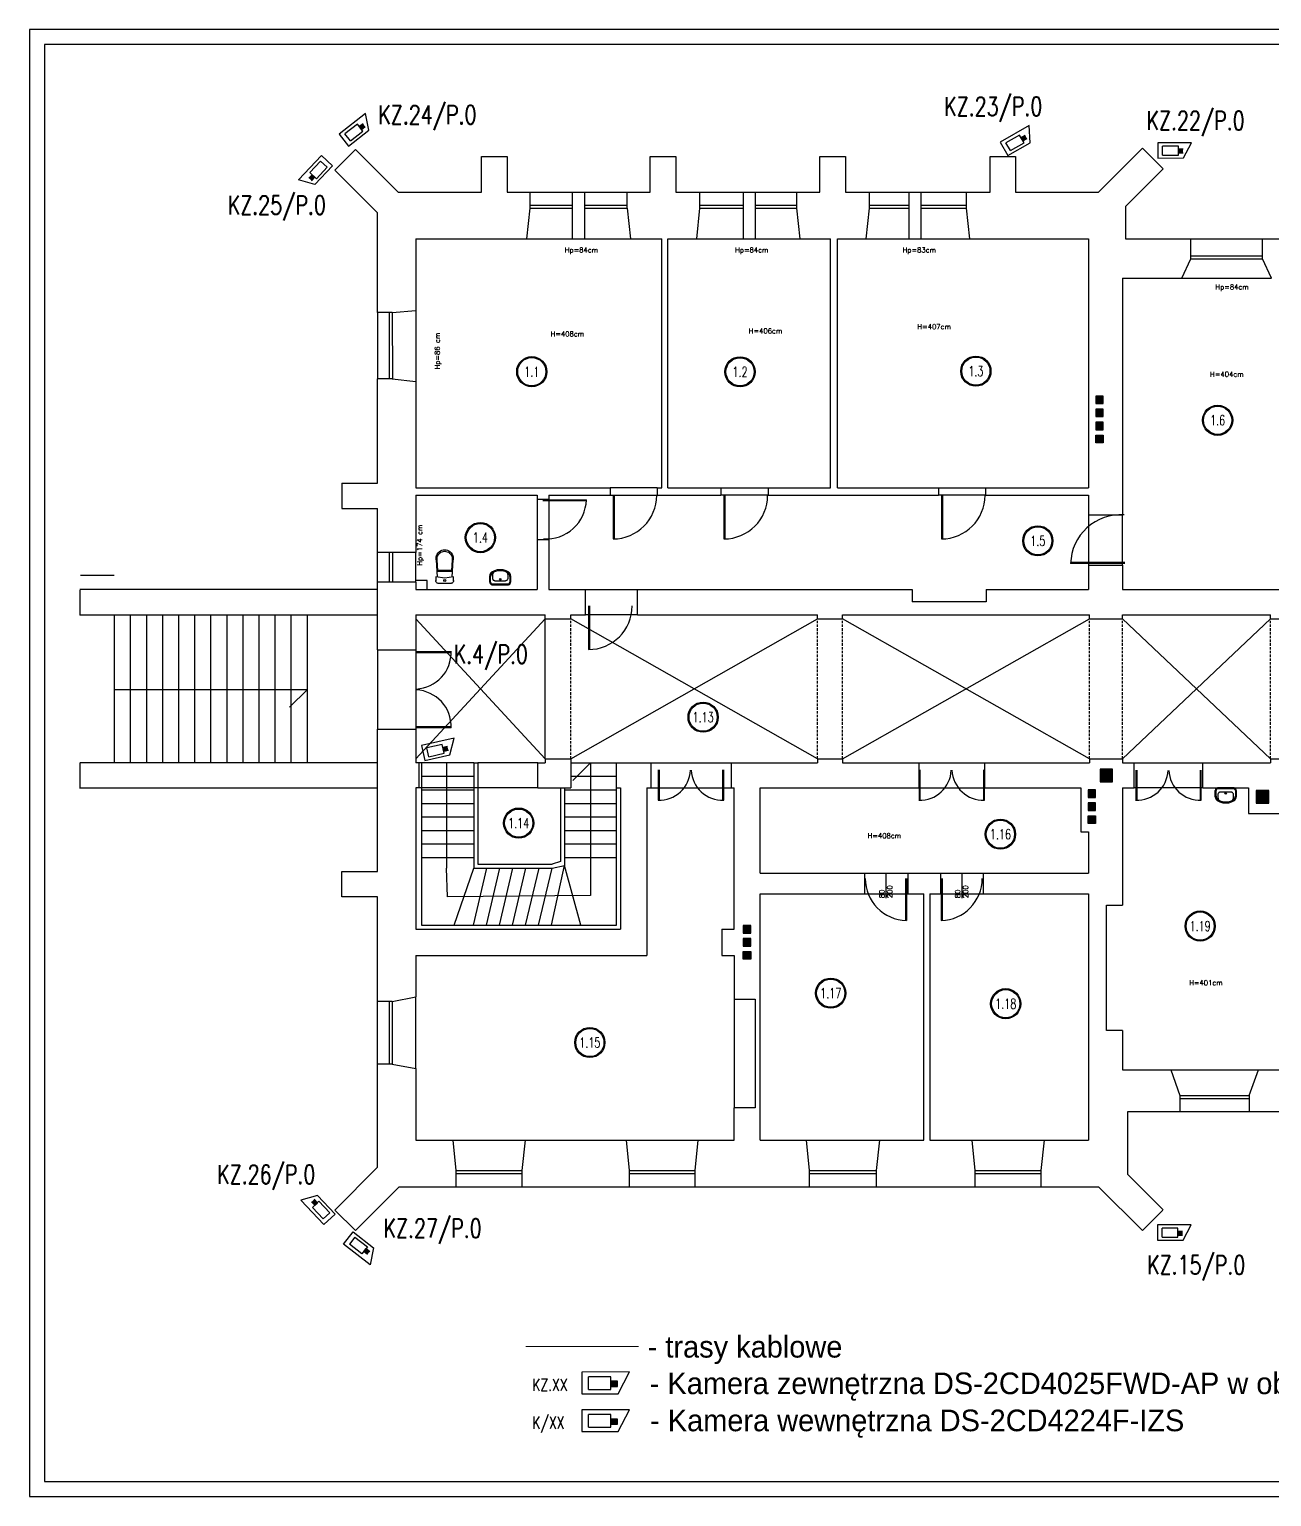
# Model space of a CAD drawing. Header units: millimetres. Extents: x 1324 to 4111, y 907 to 64537.
# Drawn here: x 1326 to 1573.5, y 1545.8 to 1838.2 of the extents above; entities that cross this region are included whole.
import ezdxf
from ezdxf.enums import TextEntityAlignment as Align

# ---------------------------------------------------------------- set-up
doc = ezdxf.new("R2010")
doc.units = ezdxf.units.MM
doc.linetypes.add('DASHED', pattern=[0.75, 0.5, -0.25])
doc.linetypes.add('LINETYPE_0', pattern=[0])
for name, color, linetype in [('_______CCTV', 7, 'Continuous'), ('ELKOS', 5, 'Continuous'), ('podkład', 8, 'Continuous'), ('RJ45', 4, 'Continuous'), ('TABELKI', 7, 'Continuous')]:
    doc.layers.add(name, color=color, linetype=linetype)
doc.styles.add('OPIS_CIENKI', font='romans.shx', dxfattribs={"width": 0.75, "height": 2})
doc.styles.add('ROMAND', font='romand')

msp = doc.modelspace()

# ---------------------------------------------------------------- hatches: boundary and pattern name
at = {"layer": '_______CCTV'}
for points in [[(1391.73, 1818.82), (1392.48, 1819.39), (1392.93, 1818.82), (1392.18, 1818.24)], [(1523.58, 1816.61), (1524.4, 1817.08), (1524.76, 1816.44), (1523.95, 1815.97)], [(1554.9, 1814.31), (1555.84, 1814.31), (1555.84, 1813.58), (1554.9, 1813.58)], [(1382.35, 1809.23), (1381.71, 1808.54), (1382.25, 1808.04), (1382.89, 1808.73)], [(1408.4, 1695.07), (1409.31, 1695.28), (1409.48, 1694.56), (1408.56, 1694.36)], [(1382.86, 1603.86), (1382.22, 1604.54), (1382.76, 1605.04), (1383.4, 1604.36)], [(1554.81, 1598.63), (1555.75, 1598.63), (1555.75, 1597.89), (1554.81, 1597.89)], [(1392.64, 1594.64), (1393.38, 1594.06), (1393.83, 1594.64), (1393.09, 1595.22)], [(1441.83, 1568.76), (1443.17, 1568.76), (1443.17, 1567.72), (1441.84, 1567.72)], [(1441.83, 1561.24), (1443.17, 1561.24), (1443.17, 1560.2), (1441.84, 1560.2)]]:
    msp.add_hatch(color=256, dxfattribs=at).paths.add_polyline_path(points)
at = {"layer": 'podkład'}
for points in [[(1539.94, 1765.13), (1538.44, 1765.13), (1538.44, 1763.63), (1539.94, 1763.63)], [(1539.94, 1762.53), (1538.44, 1762.53), (1538.44, 1761.03), (1539.94, 1761.03)], [(1539.94, 1759.92), (1538.44, 1759.92), (1538.44, 1758.42), (1539.94, 1758.42)], [(1539.94, 1755.82), (1539.94, 1757.32), (1538.44, 1757.32), (1538.44, 1755.82)], [(1541.8, 1690.75), (1539.3, 1690.75), (1539.3, 1688.25), (1541.8, 1688.25)], [(1538.42, 1686.63), (1536.92, 1686.63), (1536.92, 1685.13), (1538.42, 1685.13)], [(1572.91, 1686.51), (1570.41, 1686.51), (1570.41, 1684.01), (1572.91, 1684.01)], [(1538.42, 1684.03), (1536.92, 1684.03), (1536.92, 1682.53), (1538.42, 1682.53)], [(1538.42, 1679.93), (1538.42, 1681.43), (1536.92, 1681.43), (1536.92, 1679.93)], [(1469.74, 1659.6), (1468.24, 1659.6), (1468.24, 1658.1), (1469.74, 1658.1)], [(1469.74, 1657), (1468.24, 1657), (1468.24, 1655.5), (1469.74, 1655.5)], [(1469.74, 1652.89), (1469.74, 1654.39), (1468.24, 1654.39), (1468.24, 1652.89)]]:
    msp.add_hatch(color=8, dxfattribs=at).paths.add_polyline_path(points)

# ---------------------------------------------------------------- linework, layer by layer
at = {"layer": '_______CCTV', "color": 6}
for p, q in [((1392.99, 1821.46), (1387.71, 1817.34)), ((1393.63, 1818.09), (1392.99, 1821.46)), ((1525.19, 1819.05), (1519.39, 1815.7)), ((1525.36, 1815.62), (1525.19, 1819.05)), ((1387.71, 1817.34), (1389.58, 1814.94)), ((1389.58, 1814.94), (1393.63, 1818.09)), ((1519.39, 1815.7), (1520.92, 1813.06)), ((1520.92, 1813.06), (1525.36, 1815.62)), ((1557.52, 1815.62), (1550.82, 1815.61)), ((1550.82, 1815.61), (1550.82, 1812.56)), ((1555.95, 1812.57), (1557.52, 1815.62)), ((1379.61, 1808.21), (1384.18, 1813.1)), ((1386.41, 1811.02), (1382.91, 1807.28)), ((1384.18, 1813.1), (1386.41, 1811.02)), ((1550.82, 1812.56), (1555.95, 1812.57)), ((1382.91, 1807.28), (1379.61, 1808.21)), ((1410.66, 1696.92), (1404.13, 1695.45)), ((1409.8, 1693.6), (1410.66, 1696.92)), ((1404.13, 1695.45), (1404.8, 1692.47)), ((1404.8, 1692.47), (1409.8, 1693.6)), ((1383.42, 1605.81), (1380.12, 1604.87)), ((1386.92, 1602.06), (1383.42, 1605.81)), ((1380.12, 1604.87), (1384.69, 1599.98)), ((1384.69, 1599.98), (1386.92, 1602.06)), ((1557.43, 1599.94), (1550.73, 1599.93)), ((1550.73, 1599.93), (1550.73, 1596.88)), ((1555.86, 1596.89), (1557.43, 1599.94)), ((1388.62, 1596.11), (1390.49, 1598.52)), ((1390.49, 1598.52), (1394.54, 1595.37)), ((1550.73, 1596.88), (1555.86, 1596.89)), ((1393.9, 1592), (1388.62, 1596.11)), ((1394.54, 1595.37), (1393.9, 1592)), ((1445.54, 1570.62), (1436.05, 1570.61)), ((1436.05, 1570.61), (1436.05, 1566.28)), ((1443.32, 1566.29), (1445.54, 1570.62)), ((1436.05, 1566.28), (1443.32, 1566.29)), ((1445.54, 1563.1), (1436.05, 1563.09)), ((1436.05, 1563.09), (1436.05, 1558.76)), ((1443.32, 1558.78), (1445.54, 1563.1)), ((1436.05, 1558.76), (1443.32, 1558.78))]:
    msp.add_line(p, q, dxfattribs=at)
at = {"layer": '_______CCTV'}
for p, q in [((1391.35, 1819.31), (1388.87, 1817.38)), ((1392.44, 1817.91), (1391.35, 1819.31)), ((1392.48, 1819.39), (1391.73, 1818.82)), ((1389.96, 1815.98), (1388.87, 1817.38)), ((1389.96, 1815.98), (1392.44, 1817.91)), ((1391.73, 1818.82), (1392.18, 1818.24)), ((1392.18, 1818.24), (1392.93, 1818.82)), ((1523.27, 1817.15), (1520.55, 1815.58)), ((1524.16, 1815.61), (1523.27, 1817.15)), ((1524.4, 1817.08), (1523.58, 1816.61)), ((1523.58, 1816.61), (1523.95, 1815.97)), ((1523.95, 1815.97), (1524.76, 1816.44)), ((1521.44, 1814.04), (1520.55, 1815.58)), ((1521.44, 1814.04), (1524.16, 1815.61)), ((1554.9, 1814.94), (1551.76, 1814.93)), ((1551.76, 1813.15), (1551.76, 1814.93)), ((1551.76, 1813.15), (1554.9, 1813.16)), ((1554.9, 1813.16), (1554.9, 1814.94)), ((1554.9, 1814.31), (1554.9, 1813.58)), ((1555.84, 1814.31), (1554.9, 1814.31)), ((1554.9, 1813.58), (1555.84, 1813.58)), ((1381.9, 1809.66), (1384.04, 1811.95)), ((1385.34, 1810.74), (1383.2, 1808.44)), ((1385.34, 1810.74), (1384.04, 1811.95)), ((1381.71, 1808.54), (1382.35, 1809.23)), ((1383.2, 1808.44), (1381.9, 1809.66)), ((1382.89, 1808.73), (1382.25, 1808.04)), ((1382.35, 1809.23), (1382.89, 1808.73)), ((1408.26, 1695.68), (1405.2, 1694.99)), ((1405.59, 1693.25), (1405.2, 1694.99)), ((1405.59, 1693.25), (1408.65, 1693.95)), ((1408.65, 1693.95), (1408.26, 1695.68)), ((1409.31, 1695.28), (1408.4, 1695.07)), ((1408.4, 1695.07), (1408.56, 1694.36)), ((1408.56, 1694.36), (1409.48, 1694.56)), ((1382.22, 1604.54), (1382.86, 1603.86)), ((1383.71, 1604.64), (1382.41, 1603.43)), ((1382.41, 1603.43), (1384.55, 1601.13)), ((1383.4, 1604.36), (1382.76, 1605.04)), ((1382.86, 1603.86), (1383.4, 1604.36)), ((1385.85, 1602.35), (1383.71, 1604.64)), ((1385.85, 1602.35), (1384.55, 1601.13)), ((1390.87, 1597.48), (1389.78, 1596.07)), ((1390.87, 1597.48), (1393.35, 1595.55)), ((1554.81, 1599.25), (1551.67, 1599.25)), ((1551.67, 1597.47), (1551.67, 1599.25)), ((1551.67, 1597.47), (1554.81, 1597.47)), ((1554.81, 1597.47), (1554.81, 1599.25)), ((1554.81, 1598.63), (1554.81, 1597.89)), ((1555.75, 1598.63), (1554.81, 1598.63)), ((1554.81, 1597.89), (1555.75, 1597.89)), ((1392.26, 1594.14), (1389.78, 1596.07)), ((1393.35, 1595.55), (1392.26, 1594.14)), ((1392.64, 1594.64), (1393.09, 1595.22)), ((1393.38, 1594.06), (1392.64, 1594.64)), ((1393.09, 1595.22), (1393.83, 1594.64)), ((1441.83, 1569.65), (1437.38, 1569.64)), ((1437.39, 1567.12), (1437.38, 1569.64)), ((1441.84, 1567.13), (1441.83, 1569.65)), ((1441.83, 1568.76), (1441.84, 1567.72)), ((1443.17, 1568.76), (1441.83, 1568.76)), ((1441.84, 1567.72), (1443.17, 1567.72)), ((1443.17, 1567.72), (1443.17, 1568.76)), ((1437.39, 1567.12), (1441.84, 1567.13)), ((1441.83, 1562.13), (1437.38, 1562.12)), ((1437.39, 1559.6), (1437.38, 1562.12)), ((1441.84, 1559.61), (1441.83, 1562.13)), ((1437.39, 1559.6), (1441.84, 1559.61)), ((1441.83, 1561.24), (1441.84, 1560.2)), ((1443.17, 1561.24), (1441.83, 1561.24)), ((1441.84, 1560.2), (1443.17, 1560.2)), ((1443.17, 1560.2), (1443.17, 1561.24))]:
    msp.add_line(p, q, dxfattribs=at)
at = {"layer": 'DEFPOINTS', "color": 7}
for p, q in [((1326.01, 1838.21), (1326.01, 1545.77)), ((1982.01, 1838.21), (1326.01, 1838.21)), ((1326.01, 1545.77), (1982.01, 1545.77))]:
    msp.add_line(p, q, dxfattribs=at)
at = {"layer": 'podkład', "color": 8}
for p, q in [((1386.85, 1810.17), (1390.95, 1814.27)), ((1390.95, 1814.27), (1399.48, 1805.75)), ((1539, 1805.75), (1547.75, 1814.5)), ((1547.75, 1814.5), (1551.86, 1810.4)), ((1416.09, 1805.75), (1416.09, 1812.84)), ((1416.09, 1812.84), (1421.19, 1812.84)), ((1421.19, 1812.84), (1421.19, 1805.75)), ((1449.69, 1805.75), (1449.69, 1812.84)), ((1449.69, 1812.84), (1454.79, 1812.84)), ((1454.79, 1812.84), (1454.79, 1805.75)), ((1483.49, 1805.75), (1483.49, 1812.84)), ((1483.49, 1812.84), (1488.59, 1812.84)), ((1488.59, 1812.84), (1488.59, 1805.75)), ((1517.39, 1805.75), (1517.39, 1812.84)), ((1517.39, 1812.84), (1522.49, 1812.84)), ((1522.49, 1812.84), (1522.49, 1805.75)), ((1551.86, 1810.4), (1544.39, 1802.93)), ((1395.39, 1801.64), (1386.85, 1810.17)), ((1399.48, 1805.75), (1416.09, 1805.75)), ((1421.19, 1805.75), (1425.77, 1805.75)), ((1425.77, 1802.55), (1425.77, 1805.75)), ((1425.77, 1805.75), (1434.24, 1805.75)), ((1434.24, 1796.45), (1434.24, 1805.75)), ((1434.24, 1805.75), (1436.64, 1805.75)), ((1436.64, 1796.45), (1436.64, 1805.75)), ((1436.64, 1805.75), (1445.09, 1805.75)), ((1445.09, 1805.75), (1449.69, 1805.75)), ((1445.09, 1802.55), (1445.09, 1805.75)), ((1454.79, 1805.75), (1459.59, 1805.75)), ((1459.59, 1802.55), (1459.59, 1805.75)), ((1459.59, 1805.75), (1468.29, 1805.75)), ((1468.29, 1796.45), (1468.29, 1805.75)), ((1468.29, 1805.75), (1470.69, 1805.75)), ((1470.69, 1796.45), (1470.69, 1805.75)), ((1470.69, 1805.75), (1478.89, 1805.75)), ((1478.89, 1805.75), (1483.49, 1805.75)), ((1478.89, 1802.55), (1478.89, 1805.75)), ((1488.59, 1805.75), (1493.39, 1805.75)), ((1493.39, 1802.55), (1493.39, 1805.75)), ((1493.39, 1805.75), (1501.25, 1805.75)), ((1501.25, 1796.45), (1501.25, 1805.75)), ((1501.25, 1805.75), (1503.65, 1805.75)), ((1503.65, 1796.45), (1503.65, 1805.75)), ((1503.65, 1805.75), (1512.69, 1805.75)), ((1512.69, 1805.75), (1517.39, 1805.75)), ((1512.69, 1802.55), (1512.69, 1805.75)), ((1522.49, 1805.75), (1539, 1805.75)), ((1395.39, 1781.75), (1395.39, 1801.64)), ((1425.09, 1796.45), (1425.77, 1802.55)), ((1425.77, 1803.15), (1434.24, 1803.15)), ((1425.77, 1802.55), (1434.24, 1802.55)), ((1436.64, 1803.15), (1445.09, 1803.15)), ((1436.64, 1802.55), (1445.09, 1802.55)), ((1445.09, 1802.55), (1445.79, 1796.45)), ((1458.99, 1796.45), (1459.59, 1802.55)), ((1459.59, 1803.15), (1468.29, 1803.15)), ((1459.59, 1802.55), (1468.29, 1802.55)), ((1470.69, 1803.15), (1478.89, 1803.15)), ((1470.69, 1802.55), (1478.89, 1802.55)), ((1479.59, 1796.45), (1478.89, 1802.55)), ((1492.69, 1796.45), (1493.39, 1802.55)), ((1493.39, 1803.15), (1501.25, 1803.15)), ((1493.39, 1802.55), (1501.25, 1802.55)), ((1503.65, 1803.15), (1512.69, 1803.15)), ((1503.65, 1802.55), (1512.69, 1802.55)), ((1513.39, 1796.45), (1512.69, 1802.55)), ((1544.39, 1802.93), (1544.39, 1796.45)), ((1402.99, 1796.45), (1425.09, 1796.45)), ((1402.99, 1796.45), (1402.99, 1782.15)), ((1425.09, 1796.45), (1445.79, 1796.45)), ((1434.24, 1796.45), (1436.64, 1796.45)), ((1445.79, 1796.45), (1451.99, 1796.45)), ((1451.99, 1746.85), (1451.99, 1796.45)), ((1453.19, 1746.85), (1453.19, 1796.45)), ((1453.19, 1796.45), (1458.99, 1796.45)), ((1458.99, 1796.45), (1479.69, 1796.45)), ((1468.29, 1796.45), (1470.69, 1796.45)), ((1479.59, 1796.45), (1485.59, 1796.45)), ((1485.59, 1746.85), (1485.59, 1796.45)), ((1486.99, 1796.45), (1492.69, 1796.45)), ((1486.99, 1746.85), (1486.99, 1796.45)), ((1492.69, 1796.45), (1513.38, 1796.45)), ((1501.25, 1796.45), (1503.65, 1796.45)), ((1513.39, 1796.45), (1536.99, 1796.45)), ((1536.99, 1796.45), (1536.99, 1746.85)), ((1544.39, 1796.45), (1557.39, 1796.45)), ((1557.39, 1792.45), (1557.39, 1796.45)), ((1557.39, 1796.45), (1571.69, 1796.45)), ((1571.69, 1796.45), (1581.19, 1796.45)), ((1571.69, 1792.45), (1571.69, 1796.45)), ((1557.39, 1793.05), (1571.69, 1793.05)), ((1555.59, 1788.65), (1557.39, 1792.45)), ((1557.39, 1792.45), (1571.69, 1792.45)), ((1573.49, 1788.65), (1571.69, 1792.45)), ((1543.79, 1788.65), (1543.79, 1741.45)), ((1543.79, 1788.65), (1555.59, 1788.65)), ((1555.59, 1788.65), (1573.49, 1788.65)), ((1398.29, 1781.75), (1395.39, 1781.75)), ((1395.39, 1781.75), (1395.39, 1768.55)), ((1397.69, 1781.75), (1397.69, 1768.55)), ((1398.29, 1781.75), (1402.99, 1782.15)), ((1398.32, 1781.75), (1398.37, 1768.54)), ((1402.99, 1782.15), (1402.99, 1768.05)), ((1395.39, 1747.73), (1395.39, 1768.55)), ((1398.31, 1768.55), (1395.39, 1768.55)), ((1398.31, 1768.55), (1402.99, 1768.05)), ((1402.99, 1768.05), (1402.99, 1746.85)), ((1538.44, 1765.13), (1538.44, 1763.63)), ((1539.94, 1765.13), (1538.44, 1765.13)), ((1538.44, 1763.63), (1539.94, 1763.63)), ((1539.94, 1763.63), (1539.94, 1765.13)), ((1538.44, 1762.53), (1538.44, 1761.03)), ((1539.94, 1762.53), (1538.44, 1762.53)), ((1538.44, 1761.03), (1539.94, 1761.03)), ((1539.94, 1761.03), (1539.94, 1762.53)), ((1538.44, 1759.92), (1538.44, 1758.42)), ((1539.94, 1759.92), (1538.44, 1759.92)), ((1538.44, 1758.42), (1539.94, 1758.42)), ((1539.94, 1758.42), (1539.94, 1759.92)), ((1538.44, 1755.82), (1538.44, 1757.32)), ((1538.44, 1757.32), (1539.94, 1757.32)), ((1539.94, 1755.82), (1538.44, 1755.82)), ((1539.94, 1757.32), (1539.94, 1755.82)), ((1388.29, 1747.73), (1388.29, 1742.73)), ((1388.29, 1747.73), (1395.39, 1747.73)), ((1402.99, 1746.85), (1441.69, 1746.85)), ((1441.69, 1746.85), (1441.69, 1745.35)), ((1451.09, 1746.85), (1441.69, 1746.85)), ((1451.09, 1746.85), (1451.99, 1746.85)), ((1451.09, 1746.85), (1451.09, 1745.35)), ((1453.19, 1746.85), (1463.79, 1746.85)), ((1463.79, 1746.85), (1463.79, 1745.35)), ((1463.79, 1746.85), (1473.19, 1746.85)), ((1473.19, 1746.85), (1485.59, 1746.85)), ((1473.19, 1746.85), (1473.19, 1745.35)), ((1486.99, 1746.85), (1507.09, 1746.85)), ((1507.09, 1746.85), (1507.09, 1745.35)), ((1507.09, 1746.85), (1516.49, 1746.85)), ((1516.49, 1746.85), (1536.99, 1746.85)), ((1516.49, 1746.85), (1516.49, 1745.35)), ((1402.99, 1745.35), (1402.99, 1733.95)), ((1402.99, 1745.35), (1427.19, 1745.35)), ((1427.19, 1745.35), (1427.19, 1744.55)), ((1427.19, 1744.55), (1429.49, 1744.55)), ((1427.19, 1744.55), (1427.19, 1736.55)), ((1428.32, 1744.42), (1436.97, 1744.42)), ((1428.32, 1744.28), (1436.96, 1744.28)), ((1429.49, 1745.35), (1441.69, 1745.35)), ((1429.49, 1745.35), (1429.49, 1744.55)), ((1429.49, 1744.55), (1429.49, 1736.55)), ((1441.69, 1745.35), (1451.09, 1745.35)), ((1442.29, 1745.35), (1442.29, 1736.65)), ((1442.49, 1745.35), (1442.49, 1736.65)), ((1451.09, 1745.35), (1463.79, 1745.35)), ((1473.19, 1745.35), (1463.79, 1745.35)), ((1464.39, 1745.35), (1464.39, 1736.65)), ((1464.59, 1745.35), (1464.59, 1736.65)), ((1473.19, 1745.35), (1507.09, 1745.35)), ((1516.49, 1745.35), (1507.09, 1745.35)), ((1507.69, 1745.35), (1507.69, 1736.65)), ((1507.89, 1745.35), (1507.89, 1736.65)), ((1516.49, 1745.35), (1536.99, 1745.35)), ((1536.99, 1745.35), (1536.99, 1741.45)), ((1388.29, 1742.73), (1395.39, 1742.73)), ((1395.39, 1733.95), (1395.39, 1742.73)), ((1536.99, 1741.45), (1543.79, 1741.45)), ((1536.99, 1741.45), (1536.99, 1731.45)), ((1543.79, 1731.45), (1543.79, 1741.45)), ((1427.19, 1736.55), (1427.19, 1726.55)), ((1427.19, 1736.55), (1429.49, 1736.55)), ((1429.49, 1736.55), (1429.49, 1726.55)), ((1402.99, 1733.95), (1395.39, 1733.95)), ((1395.39, 1728.05), (1395.39, 1733.95)), ((1397.69, 1733.95), (1397.69, 1728.05)), ((1398.35, 1733.95), (1398.37, 1728.04)), ((1402.99, 1728.05), (1402.99, 1733.95)), ((1544.23, 1731.77), (1533.44, 1731.77)), ((1544.23, 1731.94), (1533.45, 1731.94)), ((1536.99, 1731.45), (1536.99, 1726.55)), ((1536.99, 1731.45), (1543.79, 1731.45)), ((1543.79, 1731.45), (1543.79, 1726.55)), ((1342.89, 1729.38), (1336.18, 1729.38)), ((1405.29, 1728.35), (1402.99, 1728.35)), ((1405.29, 1726.55), (1405.29, 1728.35)), ((1395.39, 1726.55), (1336.08, 1726.55)), ((1336.08, 1726.44), (1336.08, 1721.44)), ((1395.39, 1714.55), (1395.39, 1728.05)), ((1402.99, 1728.05), (1395.39, 1728.05)), ((1402.99, 1728.05), (1402.99, 1726.55)), ((1402.99, 1726.55), (1427.19, 1726.55)), ((1429.49, 1726.55), (1436.79, 1726.55)), ((1436.79, 1721.55), (1436.79, 1726.55)), ((1436.79, 1726.55), (1447.19, 1726.55)), ((1447.19, 1726.55), (1501.89, 1726.55)), ((1447.19, 1721.55), (1447.19, 1726.55)), ((1501.89, 1726.55), (1501.89, 1724.14)), ((1516.59, 1726.55), (1536.99, 1726.55)), ((1516.59, 1726.55), (1516.59, 1724.14)), ((1543.79, 1726.55), (1583.49, 1726.55)), ((1437.39, 1723.3), (1437.39, 1714.6)), ((1437.59, 1723.3), (1437.59, 1714.6)), ((1516.59, 1724.14), (1501.89, 1724.14)), ((1336.08, 1721.55), (1395.39, 1721.55)), ((1342.99, 1692.05), (1342.99, 1721.55)), ((1346.19, 1692.05), (1346.19, 1721.55)), ((1349.39, 1692.05), (1349.39, 1721.55)), ((1352.59, 1692.05), (1352.59, 1721.55)), ((1355.79, 1692.05), (1355.79, 1721.55)), ((1358.99, 1692.05), (1358.99, 1721.55)), ((1362.19, 1692.05), (1362.19, 1721.55)), ((1365.39, 1692.05), (1365.39, 1721.55)), ((1368.59, 1692.05), (1368.59, 1721.55)), ((1371.79, 1692.05), (1371.79, 1721.55)), ((1374.99, 1692.05), (1374.99, 1721.55)), ((1378.19, 1692.05), (1378.19, 1721.55)), ((1381.39, 1692.05), (1381.39, 1721.55)), ((1402.99, 1721.55), (1428.79, 1721.55)), ((1402.99, 1721.55), (1402.99, 1714.55)), ((1402.99, 1692.85), (1428.79, 1720.75)), ((1402.99, 1720.75), (1428.79, 1692.85)), ((1428.79, 1720.75), (1428.79, 1721.55)), ((1428.79, 1720.75), (1433.89, 1720.75)), ((1428.79, 1692.85), (1428.79, 1720.75)), ((1433.89, 1721.55), (1436.79, 1721.55)), ((1433.89, 1720.75), (1433.89, 1721.55)), ((1433.89, 1692.85), (1482.99, 1720.75)), ((1482.99, 1692.85), (1433.89, 1720.75)), ((1447.19, 1721.55), (1436.79, 1721.55)), ((1447.19, 1721.55), (1482.99, 1721.55)), ((1482.99, 1720.75), (1482.99, 1721.55)), ((1482.99, 1720.75), (1487.99, 1720.75)), ((1487.99, 1721.55), (1537.19, 1721.54)), ((1487.99, 1720.75), (1487.99, 1721.55)), ((1487.99, 1692.85), (1537.19, 1720.75)), ((1537.19, 1692.85), (1487.99, 1720.75)), ((1537.19, 1720.75), (1537.19, 1721.54)), ((1537.19, 1720.75), (1543.79, 1720.75)), ((1543.79, 1721.54), (1573.29, 1721.54)), ((1543.79, 1720.75), (1543.79, 1721.54)), ((1543.79, 1692.85), (1573.29, 1720.75)), ((1573.29, 1692.85), (1543.79, 1720.75)), ((1573.29, 1720.75), (1573.29, 1721.54)), ((1573.29, 1720.75), (1578.39, 1720.75)), ((1395.39, 1714.55), (1402.99, 1714.55)), ((1395.39, 1714.55), (1395.39, 1698.75)), ((1402.99, 1714.55), (1402.99, 1698.75)), ((1402.99, 1714.21), (1410.03, 1714.21)), ((1402.99, 1714.04), (1410.03, 1714.04)), ((1342.99, 1706.65), (1381.39, 1706.65)), ((1381.39, 1706.65), (1377.85, 1703.11)), ((1402.99, 1699.26), (1410.03, 1699.26)), ((1402.99, 1699.09), (1410.03, 1699.09)), ((1395.39, 1670.34), (1395.39, 1698.75)), ((1395.39, 1698.75), (1402.99, 1698.75)), ((1402.99, 1698.75), (1402.99, 1692.05)), ((1395.39, 1692.05), (1336.08, 1692.05)), ((1336.08, 1691.93), (1336.08, 1686.93)), ((1403.69, 1692.05), (1402.99, 1692.05)), ((1403.69, 1687.05), (1403.69, 1692.05)), ((1414.54, 1692.05), (1403.69, 1692.05)), ((1404.14, 1692.05), (1404.14, 1659.65)), ((1409.11, 1692.05), (1409.11, 1671.05)), ((1414.54, 1692.05), (1414.54, 1688.95)), ((1414.54, 1692.05), (1415.34, 1692.05)), ((1415.34, 1692.05), (1415.34, 1671.85)), ((1427.29, 1692.04), (1415.34, 1692.04)), ((1427.29, 1687.05), (1427.29, 1692.05)), ((1427.29, 1692.04), (1428.79, 1692.04)), ((1428.79, 1692.85), (1433.89, 1692.85)), ((1428.79, 1692.85), (1428.79, 1692.04)), ((1433.89, 1692.85), (1433.89, 1692.04)), ((1433.89, 1692.04), (1433.89, 1687.04)), ((1433.89, 1692.04), (1442.99, 1692.04)), ((1437.79, 1692.04), (1434.25, 1688.5)), ((1437.79, 1692.04), (1437.8, 1665.58)), ((1442.99, 1692.04), (1449.79, 1692.05)), ((1442.99, 1687.04), (1442.99, 1692.04)), ((1449.79, 1692.05), (1449.79, 1687.04)), ((1449.79, 1692.05), (1465.79, 1692.05)), ((1451.31, 1690.6), (1451.31, 1684.56)), ((1451.46, 1690.6), (1451.46, 1684.56)), ((1464.11, 1690.6), (1464.11, 1684.56)), ((1464.26, 1690.6), (1464.26, 1684.56)), ((1465.79, 1692.05), (1465.79, 1687.04)), ((1465.79, 1692.04), (1482.99, 1692.04)), ((1482.99, 1692.85), (1487.99, 1692.85)), ((1482.99, 1692.85), (1482.99, 1692.04)), ((1487.99, 1692.85), (1487.99, 1692.04)), ((1487.99, 1692.04), (1503.19, 1692.04)), ((1503.19, 1692.04), (1503.19, 1687.04)), ((1503.19, 1692.04), (1516.29, 1692.04)), ((1503.26, 1690.6), (1503.26, 1684.56)), ((1503.41, 1690.6), (1503.41, 1684.56)), ((1516.06, 1690.6), (1516.06, 1684.56)), ((1516.21, 1690.6), (1516.21, 1684.56)), ((1516.29, 1692.04), (1537.19, 1692.04)), ((1516.29, 1692.04), (1516.29, 1687.04)), ((1537.19, 1692.85), (1543.79, 1692.85)), ((1537.19, 1692.85), (1537.19, 1692.04)), ((1539.3, 1690.75), (1539.3, 1688.25)), ((1541.8, 1690.75), (1539.3, 1690.75)), ((1541.8, 1688.25), (1541.8, 1690.75)), ((1543.79, 1692.85), (1543.79, 1692.04)), ((1543.79, 1692.04), (1546.09, 1692.04)), ((1546.09, 1687.04), (1546.09, 1692.04)), ((1546.09, 1692.04), (1559.79, 1692.04)), ((1546.46, 1690.59), (1546.46, 1684.56)), ((1546.61, 1690.59), (1546.61, 1684.56)), ((1559.26, 1690.59), (1559.26, 1684.56)), ((1559.41, 1690.59), (1559.41, 1684.56)), ((1559.79, 1692.04), (1573.29, 1692.04)), ((1559.79, 1687.04), (1559.79, 1692.04)), ((1573.29, 1692.85), (1578.39, 1692.85)), ((1573.29, 1692.85), (1573.29, 1692.04)), ((1404.14, 1689.35), (1414.54, 1689.35)), ((1414.54, 1688.95), (1414.54, 1685.85)), ((1433.89, 1689.35), (1442.99, 1689.35)), ((1539.3, 1688.25), (1541.8, 1688.25)), ((1336.08, 1687.05), (1395.39, 1687.05)), ((1402.99, 1687.05), (1402.99, 1658.85)), ((1403.69, 1687.05), (1402.99, 1687.05)), ((1427.29, 1687.04), (1403.69, 1687.05)), ((1404.14, 1686.65), (1414.54, 1686.65)), ((1414.54, 1685.85), (1414.54, 1682.75)), ((1427.29, 1687.04), (1433.89, 1687.04)), ((1431.79, 1687.04), (1431.79, 1672.35)), ((1432.59, 1687.04), (1432.59, 1683.95)), ((1432.59, 1686.65), (1442.99, 1686.65)), ((1442.99, 1659.66), (1442.99, 1687.05)), ((1442.99, 1687.04), (1443.79, 1687.04)), ((1443.09, 1687.05), (1443.79, 1687.05)), ((1443.79, 1687.04), (1443.79, 1658.85)), ((1448.99, 1687.04), (1449.79, 1687.04)), ((1448.99, 1687.04), (1448.99, 1653.64)), ((1449.79, 1687.04), (1465.79, 1687.04)), ((1465.79, 1687.04), (1466.39, 1687.04)), ((1466.39, 1658.85), (1466.39, 1687.05)), ((1471.59, 1670.04), (1471.59, 1687.05)), ((1471.59, 1687.04), (1503.19, 1687.04)), ((1503.19, 1687.04), (1516.29, 1687.04)), ((1516.29, 1687.04), (1535.49, 1687.04)), ((1535.49, 1687.04), (1535.49, 1678.24)), ((1536.92, 1686.63), (1536.92, 1685.13)), ((1538.42, 1686.63), (1536.92, 1686.63)), ((1536.92, 1685.13), (1538.42, 1685.13)), ((1538.42, 1685.13), (1538.42, 1686.63)), ((1543.79, 1687.04), (1543.79, 1663.68)), ((1543.79, 1687.04), (1546.09, 1687.04)), ((1559.79, 1687.04), (1546.09, 1687.04)), ((1559.79, 1687.04), (1568.9, 1687.04)), ((1568.9, 1687.04), (1568.9, 1681.94)), ((1570.41, 1686.51), (1570.41, 1684.01)), ((1572.91, 1686.51), (1570.41, 1686.51)), ((1572.91, 1684.01), (1572.91, 1686.51)), ((1404.14, 1683.95), (1414.54, 1683.95)), ((1414.54, 1682.75), (1414.54, 1679.65)), ((1432.59, 1683.95), (1432.59, 1680.85)), ((1432.59, 1683.95), (1442.99, 1683.95)), ((1536.92, 1684.03), (1536.92, 1682.53)), ((1538.42, 1684.03), (1536.92, 1684.03)), ((1536.92, 1682.53), (1538.42, 1682.53)), ((1538.42, 1682.53), (1538.42, 1684.03)), ((1568.9, 1681.94), (1575.8, 1681.94)), ((1570.41, 1684.01), (1572.91, 1684.01)), ((1404.14, 1681.25), (1414.54, 1681.25)), ((1414.54, 1679.65), (1414.54, 1676.55)), ((1432.59, 1681.25), (1442.99, 1681.25)), ((1432.59, 1680.85), (1432.59, 1677.75)), ((1536.92, 1679.93), (1536.92, 1681.43)), ((1536.92, 1681.43), (1538.42, 1681.43)), ((1538.42, 1679.93), (1536.92, 1679.93)), ((1538.42, 1681.43), (1538.42, 1679.93)), ((1404.14, 1678.55), (1414.54, 1678.55)), ((1404.14, 1675.85), (1414.54, 1675.85)), ((1414.54, 1676.55), (1414.54, 1673.45)), ((1432.59, 1678.55), (1442.99, 1678.55)), ((1432.59, 1677.75), (1432.59, 1674.65)), ((1432.59, 1675.85), (1442.99, 1675.85)), ((1535.49, 1678.24), (1536.99, 1678.24)), ((1536.99, 1678.24), (1536.99, 1670.04)), ((1404.14, 1673.15), (1414.54, 1673.15)), ((1414.54, 1673.45), (1414.54, 1671.05)), ((1432.59, 1674.65), (1432.59, 1671.55)), ((1432.59, 1673.15), (1442.99, 1673.15)), ((1388.29, 1665.34), (1388.29, 1670.34)), ((1388.29, 1670.34), (1395.39, 1670.34)), ((1409.34, 1665.3), (1409.11, 1671.05)), ((1410.62, 1659.65), (1414.54, 1671.05)), ((1414.46, 1659.65), (1417.14, 1671.05)), ((1414.54, 1671.05), (1417.14, 1671.05)), ((1415.34, 1671.85), (1430.19, 1671.85)), ((1417.06, 1659.65), (1419.74, 1671.05)), ((1417.14, 1671.05), (1419.74, 1671.05)), ((1419.66, 1659.65), (1422.34, 1671.05)), ((1419.74, 1671.05), (1422.34, 1671.05)), ((1422.26, 1659.65), (1424.94, 1671.05)), ((1422.34, 1671.05), (1424.94, 1671.05)), ((1424.86, 1659.65), (1427.54, 1671.05)), ((1424.94, 1671.05), (1427.54, 1671.05)), ((1427.46, 1659.65), (1430.14, 1671.05)), ((1427.54, 1671.05), (1430.14, 1671.05)), ((1430.06, 1659.65), (1432.59, 1671.55)), ((1430.14, 1671.05), (1432.59, 1671.55)), ((1431.79, 1672.35), (1430.19, 1671.85)), ((1435.89, 1659.65), (1432.59, 1671.55)), ((1471.59, 1670.04), (1492.39, 1670.04)), ((1492.39, 1670.04), (1492.39, 1665.89)), ((1492.39, 1670.04), (1500.99, 1670.04)), ((1496.64, 1670.04), (1496.64, 1665.04)), ((1500.99, 1670.04), (1507.49, 1670.04)), ((1500.99, 1670.04), (1500.99, 1665.89)), ((1507.49, 1670.04), (1507.49, 1665.89)), ((1507.49, 1670.04), (1515.99, 1670.04)), ((1511.74, 1670.04), (1511.74, 1665.04)), ((1515.99, 1670.04), (1536.99, 1670.04)), ((1515.99, 1670.04), (1515.99, 1665.89)), ((1500.54, 1668.99), (1500.54, 1660.6)), ((1500.74, 1668.99), (1500.74, 1660.59)), ((1507.64, 1668.99), (1507.64, 1660.59)), ((1507.84, 1668.99), (1507.84, 1660.6)), ((1395.39, 1665.34), (1388.29, 1665.34)), ((1395.39, 1644.49), (1395.39, 1665.34)), ((1437.8, 1665.6), (1409.34, 1665.3)), ((1471.59, 1665.89), (1492.39, 1665.89)), ((1471.59, 1616.84), (1471.59, 1665.89)), ((1492.39, 1665.89), (1500.99, 1665.89)), ((1500.99, 1665.89), (1504.19, 1665.89)), ((1504.19, 1616.84), (1504.19, 1665.89)), ((1505.39, 1665.89), (1505.39, 1616.84)), ((1505.39, 1665.89), (1507.49, 1665.89)), ((1507.49, 1665.89), (1515.99, 1665.89)), ((1515.99, 1665.89), (1536.99, 1665.89)), ((1536.99, 1665.89), (1536.99, 1616.85)), ((1540.59, 1638.68), (1540.59, 1663.68)), ((1540.59, 1663.68), (1543.79, 1663.68)), ((1402.99, 1658.85), (1443.79, 1658.85)), ((1404.14, 1659.65), (1442.99, 1659.66)), ((1463.99, 1658.85), (1463.99, 1653.64)), ((1463.99, 1658.85), (1466.39, 1658.85)), ((1468.24, 1659.6), (1468.24, 1658.1)), ((1469.74, 1659.6), (1468.24, 1659.6)), ((1469.74, 1658.1), (1469.74, 1659.6)), ((1468.24, 1658.1), (1469.74, 1658.1)), ((1468.24, 1657), (1468.24, 1655.5)), ((1469.74, 1657), (1468.24, 1657)), ((1468.24, 1655.5), (1469.74, 1655.5)), ((1469.74, 1655.5), (1469.74, 1657)), ((1402.99, 1653.64), (1448.99, 1653.64)), ((1402.99, 1653.64), (1402.99, 1645.39)), ((1463.99, 1653.64), (1466.39, 1653.64)), ((1466.39, 1653.64), (1466.39, 1644.94)), ((1468.24, 1652.89), (1468.24, 1654.39)), ((1468.24, 1654.39), (1469.74, 1654.39)), ((1469.74, 1652.89), (1468.24, 1652.89)), ((1469.74, 1654.39), (1469.74, 1652.89)), ((1398.29, 1644.49), (1395.39, 1644.49)), ((1395.39, 1631.99), (1395.39, 1644.49)), ((1397.69, 1644.49), (1397.69, 1631.99)), ((1398.29, 1644.49), (1402.99, 1645.39)), ((1398.29, 1644.49), (1398.31, 1631.99)), ((1402.99, 1631.09), (1402.99, 1645.39)), ((1466.39, 1644.94), (1470.59, 1644.94)), ((1466.39, 1644.94), (1466.39, 1623.24)), ((1470.59, 1644.94), (1470.59, 1623.24)), ((1543.79, 1638.68), (1540.59, 1638.68)), ((1543.79, 1638.68), (1543.79, 1630.84)), ((1395.39, 1611.43), (1395.39, 1631.99)), ((1398.31, 1631.99), (1395.39, 1631.99)), ((1398.31, 1631.99), (1402.99, 1631.09)), ((1402.99, 1631.09), (1402.99, 1616.84)), ((1543.79, 1630.84), (1553.4, 1630.84)), ((1553.4, 1630.84), (1555.2, 1625.74)), ((1553.4, 1630.84), (1570.9, 1630.84)), ((1569, 1625.74), (1570.9, 1630.84)), ((1570.9, 1630.84), (1575.8, 1630.84)), ((1466.39, 1616.84), (1466.39, 1623.24)), ((1470.59, 1623.24), (1466.39, 1623.24)), ((1555.2, 1625.74), (1569, 1625.74)), ((1555.2, 1625.74), (1555.2, 1622.54)), ((1555.2, 1625.14), (1569, 1625.14)), ((1569, 1625.74), (1569, 1622.54)), ((1544.86, 1610), (1544.86, 1622.54)), ((1544.86, 1622.54), (1555.2, 1622.54)), ((1555.2, 1622.54), (1569, 1622.54)), ((1569, 1622.54), (1583.5, 1622.54)), ((1402.99, 1616.84), (1410.39, 1616.84)), ((1410.39, 1616.84), (1410.99, 1610.75)), ((1410.39, 1616.84), (1424.78, 1616.84)), ((1424.78, 1616.84), (1424.09, 1610.75)), ((1424.78, 1616.84), (1444.89, 1616.84)), ((1444.89, 1616.84), (1445.49, 1610.75)), ((1444.89, 1616.84), (1459.18, 1616.84)), ((1459.18, 1616.84), (1458.59, 1610.75)), ((1459.18, 1616.84), (1466.39, 1616.84)), ((1471.59, 1616.84), (1480.79, 1616.84)), ((1480.79, 1616.84), (1481.39, 1610.75)), ((1480.79, 1616.84), (1495.38, 1616.84)), ((1495.38, 1616.84), (1494.69, 1610.75)), ((1495.38, 1616.84), (1504.19, 1616.84)), ((1505.39, 1616.84), (1513.79, 1616.84)), ((1513.79, 1616.84), (1514.39, 1610.75)), ((1513.79, 1616.84), (1528.18, 1616.84)), ((1528.18, 1616.84), (1527.49, 1610.75)), ((1528.18, 1616.84), (1536.99, 1616.85)), ((1395.39, 1611.43), (1386.85, 1602.9)), ((1410.99, 1610.75), (1424.09, 1610.78)), ((1410.99, 1610.75), (1410.99, 1607.55)), ((1410.99, 1610.15), (1424.09, 1610.15)), ((1424.09, 1610.75), (1424.09, 1607.55)), ((1445.49, 1610.75), (1458.59, 1610.75)), ((1445.49, 1610.75), (1445.49, 1607.55)), ((1445.49, 1610.15), (1458.59, 1610.15)), ((1458.59, 1610.75), (1458.59, 1607.55)), ((1481.39, 1610.75), (1494.69, 1610.75)), ((1481.39, 1610.75), (1481.39, 1607.55)), ((1481.39, 1610.15), (1494.69, 1610.15)), ((1494.69, 1610.75), (1494.69, 1607.55)), ((1514.39, 1610.75), (1527.49, 1610.75)), ((1514.39, 1610.75), (1514.39, 1607.55)), ((1514.39, 1610.15), (1527.49, 1610.15)), ((1527.49, 1610.75), (1527.49, 1607.55)), ((1544.86, 1610), (1551.89, 1602.96)), ((1390.95, 1598.8), (1399.7, 1607.55)), ((1399.7, 1607.55), (1410.99, 1607.55)), ((1410.99, 1607.55), (1424.09, 1607.55)), ((1424.09, 1607.55), (1445.49, 1607.55)), ((1445.49, 1607.55), (1458.59, 1607.55)), ((1458.59, 1607.55), (1481.39, 1607.55)), ((1481.39, 1607.55), (1494.69, 1607.55)), ((1494.69, 1607.55), (1514.39, 1607.55)), ((1514.39, 1607.55), (1527.49, 1607.55)), ((1527.49, 1607.55), (1538.98, 1607.55)), ((1547.73, 1598.8), (1538.98, 1607.55)), ((1386.85, 1602.9), (1390.95, 1598.8)), ((1551.83, 1602.9), (1547.73, 1598.8))]:
    msp.add_line(p, q, dxfattribs=at)
at = {"layer": 'podkład', "color": 8, "linetype": 'LINETYPE_0'}
for p, q in [((1407.65, 1734.09), (1407.89, 1734.26)), ((1407.89, 1734.26), (1408.16, 1734.39)), ((1408.16, 1734.39), (1408.45, 1734.47)), ((1408.23, 1734.1), (1408.48, 1734.17)), ((1408.45, 1734.47), (1408.75, 1734.49)), ((1408.48, 1734.17), (1408.75, 1734.19)), ((1408.75, 1734.49), (1409.04, 1734.47)), ((1408.75, 1734.19), (1409.01, 1734.17)), ((1409.01, 1734.17), (1409.26, 1734.1)), ((1409.04, 1734.47), (1409.33, 1734.39)), ((1409.33, 1734.39), (1409.6, 1734.26)), ((1409.6, 1734.26), (1409.85, 1734.09)), ((1407.04, 1732.78), (1407.06, 1733.08)), ((1407.06, 1732.49), (1407.04, 1732.78)), ((1407.06, 1733.08), (1407.14, 1733.37)), ((1407.06, 1732.48), (1407.22, 1729.04)), ((1407.14, 1733.37), (1407.27, 1733.64)), ((1407.24, 1732.68), (1407.26, 1732.94)), ((1407.26, 1732.42), (1407.24, 1732.68)), ((1407.26, 1732.94), (1407.33, 1733.2)), ((1407.27, 1733.64), (1407.44, 1733.88)), ((1407.38, 1730.37), (1407.27, 1732.42)), ((1407.33, 1733.2), (1407.44, 1733.44)), ((1407.44, 1733.88), (1407.65, 1734.09)), ((1407.44, 1733.44), (1407.59, 1733.65)), ((1407.59, 1733.65), (1407.78, 1733.84)), ((1407.78, 1733.84), (1407.99, 1733.99)), ((1407.99, 1733.99), (1408.23, 1734.1)), ((1409.26, 1734.1), (1409.5, 1733.99)), ((1409.5, 1733.99), (1409.72, 1733.84)), ((1409.72, 1733.84), (1409.9, 1733.65)), ((1409.85, 1734.09), (1410.06, 1733.88)), ((1409.9, 1733.65), (1410.05, 1733.44)), ((1410.05, 1733.44), (1410.17, 1733.2)), ((1410.06, 1733.88), (1410.23, 1733.64)), ((1410.24, 1732.42), (1410.11, 1730.37)), ((1410.17, 1733.2), (1410.23, 1732.94)), ((1410.23, 1733.64), (1410.35, 1733.37)), ((1410.23, 1732.94), (1410.26, 1732.68)), ((1410.26, 1732.68), (1410.23, 1732.42)), ((1410.27, 1729.04), (1410.44, 1732.48)), ((1410.35, 1733.37), (1410.43, 1733.08)), ((1410.43, 1733.08), (1410.46, 1732.78)), ((1410.46, 1732.78), (1410.43, 1732.49)), ((1406.98, 1729.08), (1406.98, 1728.28)), ((1408.75, 1728.86), (1406.98, 1729.08)), ((1406.99, 1728.25), (1406.98, 1728.35)), ((1410.31, 1730.19), (1407.18, 1730.19)), ((1410.11, 1730.37), (1407.38, 1730.37)), ((1410.52, 1729.08), (1408.75, 1728.86)), ((1410.52, 1728.35), (1410.51, 1728.25)), ((1410.52, 1728.28), (1410.52, 1729.08)), ((1417.76, 1729.49), (1417.73, 1729.27)), ((1417.73, 1728.06), (1417.73, 1729.27)), ((1417.84, 1729.69), (1417.76, 1729.49)), ((1417.95, 1729.87), (1417.84, 1729.69)), ((1417.92, 1729.35), (1417.89, 1729.14)), ((1417.89, 1728.06), (1417.89, 1729.14)), ((1417.99, 1729.56), (1417.92, 1729.35)), ((1418.1, 1730.02), (1417.95, 1729.87)), ((1418.09, 1729.74), (1417.99, 1729.56)), ((1418.23, 1729.91), (1418.09, 1729.74)), ((1418.64, 1730.3), (1418.1, 1730.03)), ((1418.84, 1730.17), (1418.23, 1729.91)), ((1418.25, 1729.44), (1418.25, 1728.89)), ((1418.25, 1728.89), (1418.26, 1728.79)), ((1418.28, 1729.57), (1418.26, 1729.43)), ((1418.26, 1728.79), (1418.28, 1728.7)), ((1418.32, 1729.71), (1418.28, 1729.57)), ((1418.28, 1728.7), (1418.32, 1728.61)), ((1418.38, 1729.83), (1418.32, 1729.71)), ((1418.32, 1728.61), (1418.37, 1728.53)), ((1418.37, 1728.53), (1418.44, 1728.46)), ((1418.46, 1729.94), (1418.38, 1729.83)), ((1418.44, 1728.46), (1418.51, 1728.41)), ((1418.56, 1730.03), (1418.46, 1729.94)), ((1418.51, 1728.41), (1418.59, 1728.37)), ((1418.68, 1730.1), (1418.56, 1730.03)), ((1418.59, 1728.37), (1418.68, 1728.34)), ((1419.22, 1730.46), (1418.64, 1730.3)), ((1418.68, 1728.34), (1418.77, 1728.33)), ((1418.77, 1728.33), (1420.85, 1728.33)), ((1419.48, 1730.31), (1418.84, 1730.17)), ((1419.81, 1730.52), (1419.22, 1730.46)), ((1420.14, 1730.31), (1419.48, 1730.31)), ((1420.41, 1730.46), (1419.81, 1730.52)), ((1420.79, 1730.17), (1420.14, 1730.31)), ((1420.98, 1730.3), (1420.41, 1730.46)), ((1421.4, 1729.91), (1420.79, 1730.17)), ((1420.85, 1728.33), (1420.94, 1728.34)), ((1420.94, 1728.34), (1421.03, 1728.37)), ((1421.06, 1730.03), (1420.95, 1730.1)), ((1421.52, 1730.03), (1420.98, 1730.3)), ((1421.03, 1728.37), (1421.11, 1728.41)), ((1421.16, 1729.94), (1421.06, 1730.03)), ((1421.11, 1728.41), (1421.19, 1728.46)), ((1421.25, 1729.83), (1421.16, 1729.94)), ((1421.19, 1728.46), (1421.25, 1728.53)), ((1421.31, 1729.71), (1421.25, 1729.83)), ((1421.25, 1728.53), (1421.3, 1728.61)), ((1421.3, 1728.61), (1421.34, 1728.7)), ((1421.35, 1729.57), (1421.31, 1729.71)), ((1421.34, 1728.7), (1421.37, 1728.79)), ((1421.37, 1729.43), (1421.35, 1729.57)), ((1421.37, 1728.89), (1421.37, 1729.44)), ((1421.37, 1728.79), (1421.37, 1728.89)), ((1421.53, 1729.74), (1421.4, 1729.91)), ((1421.67, 1729.87), (1421.52, 1730.02)), ((1421.64, 1729.56), (1421.53, 1729.74)), ((1421.7, 1729.35), (1421.64, 1729.56)), ((1421.79, 1729.69), (1421.67, 1729.87)), ((1421.74, 1729.14), (1421.7, 1729.35)), ((1421.74, 1729.14), (1421.74, 1728.06)), ((1421.86, 1729.49), (1421.79, 1729.69)), ((1421.89, 1729.27), (1421.86, 1729.49)), ((1421.89, 1729.27), (1421.89, 1728.06)), ((1407.01, 1728.16), (1406.99, 1728.25)), ((1407.05, 1728.07), (1407.01, 1728.16)), ((1407.11, 1727.99), (1407.05, 1728.07)), ((1407.18, 1727.92), (1407.11, 1727.99)), ((1407.26, 1727.86), (1407.18, 1727.92)), ((1407.35, 1727.82), (1407.26, 1727.86)), ((1407.45, 1727.79), (1407.35, 1727.82)), ((1407.55, 1727.78), (1407.45, 1727.79)), ((1409.95, 1727.78), (1407.55, 1727.78)), ((1410.05, 1727.79), (1409.95, 1727.78)), ((1410.14, 1727.82), (1410.05, 1727.79)), ((1410.23, 1727.86), (1410.14, 1727.82)), ((1410.31, 1727.92), (1410.23, 1727.86)), ((1410.38, 1727.99), (1410.31, 1727.92)), ((1410.44, 1728.07), (1410.38, 1727.99)), ((1410.48, 1728.16), (1410.44, 1728.07)), ((1410.51, 1728.25), (1410.48, 1728.16)), ((1417.73, 1728.06), (1417.74, 1727.96)), ((1417.74, 1727.96), (1417.76, 1727.87)), ((1417.76, 1727.87), (1417.8, 1727.78)), ((1417.8, 1727.78), (1417.85, 1727.71)), ((1417.85, 1727.71), (1417.92, 1727.64)), ((1417.89, 1728.06), (1417.89, 1727.99)), ((1417.89, 1727.99), (1417.91, 1727.93)), ((1417.91, 1727.93), (1417.94, 1727.87)), ((1417.92, 1727.64), (1417.99, 1727.58)), ((1417.94, 1727.87), (1417.97, 1727.81)), ((1417.97, 1727.81), (1418.02, 1727.76)), ((1417.99, 1727.58), (1418.07, 1727.54)), ((1418.02, 1727.76), (1418.07, 1727.73)), ((1418.07, 1727.73), (1418.13, 1727.7)), ((1418.07, 1727.54), (1418.16, 1727.52)), ((1418.13, 1727.7), (1418.19, 1727.68)), ((1418.16, 1727.52), (1418.25, 1727.51)), ((1418.19, 1727.68), (1418.25, 1727.67)), ((1418.25, 1727.67), (1421.37, 1727.67)), ((1418.25, 1727.51), (1421.37, 1727.51)), ((1421.37, 1727.67), (1421.44, 1727.68)), ((1421.37, 1727.51), (1421.46, 1727.52)), ((1421.44, 1727.68), (1421.5, 1727.7)), ((1421.46, 1727.52), (1421.55, 1727.54)), ((1421.5, 1727.7), (1421.56, 1727.73)), ((1421.55, 1727.54), (1421.63, 1727.58)), ((1421.56, 1727.73), (1421.61, 1727.76)), ((1421.61, 1727.76), (1421.65, 1727.81)), ((1421.63, 1727.58), (1421.71, 1727.64)), ((1421.65, 1727.81), (1421.69, 1727.87)), ((1421.69, 1727.87), (1421.72, 1727.93)), ((1421.71, 1727.64), (1421.77, 1727.71)), ((1421.72, 1727.93), (1421.73, 1727.99)), ((1421.73, 1727.99), (1421.74, 1728.06)), ((1421.77, 1727.71), (1421.82, 1727.78)), ((1421.82, 1727.78), (1421.86, 1727.87)), ((1421.86, 1727.87), (1421.89, 1727.96)), ((1421.89, 1727.96), (1421.89, 1728.06)), ((1562.27, 1686.58), (1562.26, 1686.49)), ((1562.26, 1685.28), (1562.26, 1686.49)), ((1562.26, 1685.28), (1562.3, 1685.06)), ((1562.29, 1686.67), (1562.27, 1686.58)), ((1562.33, 1686.76), (1562.29, 1686.67)), ((1562.3, 1685.06), (1562.37, 1684.86)), ((1562.38, 1686.84), (1562.33, 1686.76)), ((1562.37, 1684.86), (1562.48, 1684.67)), ((1562.45, 1686.91), (1562.38, 1686.84)), ((1562.44, 1686.62), (1562.42, 1686.55)), ((1562.42, 1686.55), (1562.42, 1686.49)), ((1562.42, 1685.41), (1562.42, 1686.49)), ((1562.42, 1685.41), (1562.45, 1685.19)), ((1562.47, 1686.68), (1562.44, 1686.62)), ((1562.52, 1686.96), (1562.45, 1686.91)), ((1562.45, 1685.19), (1562.52, 1684.99)), ((1562.5, 1686.73), (1562.47, 1686.68)), ((1562.48, 1684.67), (1562.63, 1684.52)), ((1562.55, 1686.78), (1562.5, 1686.73)), ((1562.61, 1687), (1562.52, 1686.96)), ((1562.52, 1684.99), (1562.63, 1684.8)), ((1562.6, 1686.82), (1562.55, 1686.78)), ((1562.66, 1686.85), (1562.6, 1686.82)), ((1562.69, 1687.03), (1562.61, 1687)), ((1562.63, 1684.8), (1562.76, 1684.64)), ((1562.63, 1684.52), (1563.17, 1684.25)), ((1562.72, 1686.87), (1562.66, 1686.85)), ((1562.78, 1687.04), (1562.69, 1687.03)), ((1562.78, 1686.87), (1562.72, 1686.87)), ((1562.76, 1684.64), (1563.37, 1684.38)), ((1565.91, 1687.04), (1562.78, 1687.04)), ((1565.91, 1686.87), (1562.78, 1686.87)), ((1562.79, 1685.76), (1562.78, 1685.66)), ((1562.78, 1685.66), (1562.78, 1685.11)), ((1562.81, 1685.85), (1562.79, 1685.76)), ((1562.79, 1685.11), (1562.81, 1684.97)), ((1562.85, 1685.94), (1562.81, 1685.85)), ((1562.81, 1684.97), (1562.85, 1684.84)), ((1562.91, 1686.01), (1562.85, 1685.94)), ((1562.85, 1684.84), (1562.91, 1684.72)), ((1562.97, 1686.08), (1562.91, 1686.01)), ((1562.91, 1684.72), (1562.99, 1684.61)), ((1563.04, 1686.14), (1562.97, 1686.08)), ((1562.99, 1684.61), (1563.09, 1684.52)), ((1563.13, 1686.18), (1563.04, 1686.14)), ((1563.09, 1684.52), (1563.21, 1684.44)), ((1563.21, 1686.2), (1563.13, 1686.18)), ((1563.3, 1686.21), (1563.21, 1686.2)), ((1565.38, 1686.21), (1563.3, 1686.21)), ((1565.32, 1684.38), (1565.93, 1684.64)), ((1565.48, 1686.2), (1565.38, 1686.21)), ((1565.56, 1686.18), (1565.48, 1686.2)), ((1565.48, 1684.44), (1565.59, 1684.52)), ((1565.52, 1684.25), (1566.06, 1684.52)), ((1565.65, 1686.14), (1565.56, 1686.18)), ((1565.59, 1684.52), (1565.69, 1684.61)), ((1565.72, 1686.08), (1565.65, 1686.14)), ((1565.69, 1684.61), (1565.78, 1684.72)), ((1565.78, 1686.01), (1565.72, 1686.08)), ((1565.84, 1685.94), (1565.78, 1686.01)), ((1565.78, 1684.72), (1565.84, 1684.84)), ((1565.87, 1685.85), (1565.84, 1685.94)), ((1565.84, 1684.84), (1565.88, 1684.97)), ((1565.9, 1685.76), (1565.87, 1685.85)), ((1565.88, 1684.97), (1565.9, 1685.11)), ((1565.91, 1685.66), (1565.9, 1685.76)), ((1566, 1687.03), (1565.91, 1687.04)), ((1565.97, 1686.87), (1565.91, 1686.87)), ((1565.91, 1685.11), (1565.91, 1685.66)), ((1565.93, 1684.64), (1566.06, 1684.8)), ((1566.03, 1686.85), (1565.97, 1686.87)), ((1566.08, 1687), (1566, 1687.03)), ((1566.09, 1686.82), (1566.03, 1686.85)), ((1566.06, 1684.8), (1566.17, 1684.99)), ((1566.06, 1684.52), (1566.2, 1684.67)), ((1566.17, 1686.96), (1566.08, 1687)), ((1566.14, 1686.78), (1566.09, 1686.82)), ((1566.18, 1686.73), (1566.14, 1686.78)), ((1566.24, 1686.91), (1566.17, 1686.96)), ((1566.17, 1684.99), (1566.24, 1685.19)), ((1566.22, 1686.68), (1566.18, 1686.73)), ((1566.2, 1684.67), (1566.32, 1684.86)), ((1566.25, 1686.62), (1566.22, 1686.68)), ((1566.3, 1686.84), (1566.24, 1686.91)), ((1566.24, 1685.19), (1566.27, 1685.41)), ((1566.26, 1686.55), (1566.25, 1686.62)), ((1566.27, 1686.49), (1566.26, 1686.55)), ((1566.27, 1686.49), (1566.27, 1685.41)), ((1566.36, 1686.76), (1566.3, 1686.84)), ((1566.32, 1684.86), (1566.39, 1685.06)), ((1566.39, 1686.67), (1566.36, 1686.76)), ((1566.42, 1686.58), (1566.39, 1686.67)), ((1566.39, 1685.06), (1566.42, 1685.28)), ((1566.43, 1686.49), (1566.42, 1686.58)), ((1566.43, 1686.49), (1566.43, 1685.28)), ((1563.17, 1684.25), (1563.75, 1684.08)), ((1563.37, 1684.38), (1564.02, 1684.24)), ((1563.75, 1684.08), (1564.34, 1684.03)), ((1564.02, 1684.24), (1564.67, 1684.24)), ((1564.34, 1684.03), (1564.94, 1684.08)), ((1564.67, 1684.24), (1565.32, 1684.38)), ((1564.94, 1684.08), (1565.52, 1684.25))]:
    msp.add_line(p, q, dxfattribs=at)
at = {"layer": 'podkład', "color": 8, "linetype": 'DASHED'}
for p, q in [((1428.79, 1692.85), (1428.79, 1720.75)), ((1433.89, 1692.85), (1433.89, 1720.75)), ((1482.99, 1692.85), (1482.99, 1720.75)), ((1487.99, 1692.85), (1487.99, 1720.75)), ((1537.19, 1692.85), (1537.19, 1720.75)), ((1543.79, 1692.85), (1543.79, 1720.75)), ((1573.29, 1692.85), (1573.29, 1720.75))]:
    msp.add_line(p, q, dxfattribs=at)
at = {"layer": 'podkład', "color": 8}
for centre, radius in [((1426.1, 1769.98), 3.01), ((1426.1, 1769.98), 2.81), ((1467.58, 1769.95), 3.01), ((1467.58, 1769.95), 2.81), ((1514.57, 1770.09), 3.01), ((1514.57, 1770.09), 2.81), ((1562.73, 1760.3), 3.01), ((1562.73, 1760.3), 2.81), ((1415.86, 1736.92), 3.01), ((1415.86, 1736.92), 2.81), ((1526.91, 1736.27), 3.01), ((1526.91, 1736.27), 2.81), ((1460.23, 1701.12), 3.01), ((1460.23, 1701.12), 2.81), ((1423.49, 1680.01), 3.01), ((1423.49, 1680.01), 2.81), ((1519.46, 1677.8), 3.01), ((1519.46, 1677.8), 2.81), ((1559.25, 1659.49), 3.01), ((1559.25, 1659.49), 2.81), ((1485.65, 1646.12), 3.01), ((1485.65, 1646.12), 2.81), ((1520.51, 1644.01), 3.01), ((1520.51, 1644.01), 2.81), ((1437.67, 1636.28), 3.01), ((1437.67, 1636.28), 2.81)]:
    msp.add_circle(centre, radius, dxfattribs=at)
at = {"layer": 'podkład', "color": 8, "linetype": 'LINETYPE_0'}
for centre, radius in [((1408.75, 1728.35), 0.2), ((1419.81, 1728.61), 0.151), ((1564.34, 1685.94), 0.151)]:
    msp.add_circle(centre, radius, dxfattribs=at)
at = {"layer": 'podkład', "color": 8}
for centre, radius, start, end in [((1429, 1744.62), 7.97, 266.0307, 358.5364), ((1442.29, 1745.35), 8.7, 270, 0), ((1464.39, 1745.35), 8.7, 270, 0), ((1507.69, 1745.35), 8.7, 270, 0), ((1543.39, 1731.51), 9.95, 86.0307, 178.5364), ((1437.39, 1723.3), 8.7, 270, 0), ((1402.73, 1714.04), 7.31, 272.6341, 1.9761), ((1402.73, 1699.26), 7.31, 358.0239, 87.3659), ((1451.46, 1690.82), 6.26, 268.0239, 357.3659), ((1464.11, 1690.82), 6.26, 182.6341, 271.9761), ((1503.41, 1690.82), 6.26, 268.0239, 357.3659), ((1516.06, 1690.82), 6.26, 182.6341, 271.9761), ((1546.61, 1690.81), 6.26, 268.0239, 357.3659), ((1559.26, 1690.81), 6.26, 182.6341, 271.9761), ((1500.94, 1668.99), 8.4, 180, 268.6357), ((1507.44, 1668.99), 8.4, 271.3643, 0)]:
    msp.add_arc(centre, radius, start, end, dxfattribs=at)
at = {"layer": 'RJ45', "color": 4, "linetype": 'Continuous', "lineweight": 0}
for q in [(1447.34, 1575.67), (1445.44, 1575.67)]:
    msp.add_line((1424.91, 1575.67), q, dxfattribs=at)
at = {"layer": 'TABELKI', "color": 7}
for p, q in [((1329.01, 1835.21), (1329.01, 1548.77)), ((1979.01, 1835.21), (1329.01, 1835.21)), ((1329.01, 1548.77), (1979.01, 1548.77))]:
    msp.add_line(p, q, dxfattribs=at)

# ---------------------------------------------------------------- texts
at = {"color": 4, "linetype": 'Continuous', "style": 'OPIS_CIENKI', "width": 0.75}
for s, p in [('KZ.23/P.0', (1508.24, 1821)), ('KZ.24/P.0', (1395.51, 1819.34)), ('KZ.22/P.0', (1548.54, 1818.17)), ('KZ.25/P.0', (1365.51, 1801.34)), ('K.4/P.0', (1410.53, 1711.83)), ('KZ.26/P.0', (1363.41, 1608.14)), ('KZ.27/P.0', (1396.55, 1597.41)), ('KZ.15/P.0', (1548.66, 1590.1))]:
    msp.add_text(s, height=3.713, dxfattribs=at).set_placement(p)
at = {"color": 7, "linetype": 'Continuous', "style": 'OPIS_CIENKI', "width": 0.75}
for s, p in [('KZ.XX', (1426.21, 1566.83)), ('K/XX', (1426.21, 1559.32))]:
    msp.add_text(s, height=2.396, dxfattribs=at).set_placement(p)
at = {"layer": 'ELKOS', "color": 7}
for s, p in [('- trasy kablowe', (1449.19, 1573.49)), ('- Kamera zewnętrzna DS-2CD4025FWD-AP w obudowie DS-1322HZ-C ', (1449.6, 1566.2)), ('- Kamera wewnętrzna DS-2CD4224F-IZS  ', (1449.67, 1558.81))]:
    msp.add_text(s, height=4.3131, dxfattribs=at).set_placement(p)
at = {"layer": 'podkład', "color": 8, "style": 'ROMAND'}
for s, p in [('Hp=84cm', (1436, 1793.44)), ('Hp=84cm', (1469.93, 1793.44)), ('Hp=83cm', (1503.31, 1793.44)), ('Hp=84cm', (1565.61, 1786.06)), ('H=406cm', (1472.67, 1777.31)), ('H=407cm', (1506.26, 1778.15)), ('H=408cm', (1433.19, 1776.71)), ('H=404cm', (1564.57, 1768.68)), ('H=408cm', (1496.34, 1676.69)), ('H=401cm', (1560.4, 1647.38))]:
    msp.add_text(s, height=1, dxfattribs=at).set_placement(p, align=Align.BOTTOM_CENTER)
for s, p in [('Hp=86 cm', (1408.08, 1774.09)), ('Hp=174 cm', (1404.56, 1735.41))]:
    msp.add_text(s, height=1, rotation=90, dxfattribs=at).set_placement(p, align=Align.BOTTOM_CENTER)
at = {"layer": 'podkład', "color": 8, "style": 'ROMAND', "width": 0.7}
for s, p in [('1.1', (1426.1, 1769.98)), ('1.2', (1467.58, 1769.95)), ('1.3', (1514.57, 1770.09)), ('1.6', (1562.73, 1760.3)), ('1.4', (1415.86, 1736.92)), ('1.5', (1526.91, 1736.27)), ('1.13', (1460.23, 1701.12)), ('1.14', (1423.49, 1680.01)), ('1.16', (1519.46, 1677.8)), ('1.19', (1559.25, 1659.49)), ('1.17', (1485.65, 1646.12)), ('1.18', (1520.51, 1644.01)), ('1.15', (1437.67, 1636.28))]:
    msp.add_text(s, height=2, dxfattribs=at).set_placement(p, align=Align.MIDDLE_CENTER)
at = {"layer": 'podkład', "color": 8, "style": 'ROMAND'}
for s, p in [('200', (1498.21, 1665.04)), ('200', (1513.31, 1665.04)), ('80', (1496.64, 1665.04)), ('80', (1511.74, 1665.04))]:
    msp.add_text(s, height=1, rotation=90, dxfattribs=at).set_placement(p, align=Align.BOTTOM_LEFT)
at = {"layer": 'podkład', "color": 8, "insert": (1339.53, 1729.45), "char_height": 0.09, "attachment_point": 5, "style": 'ROMAND'}
msp.add_mtext('\\A1;691', dxfattribs=at)

doc.saveas('drawing.dxf')
